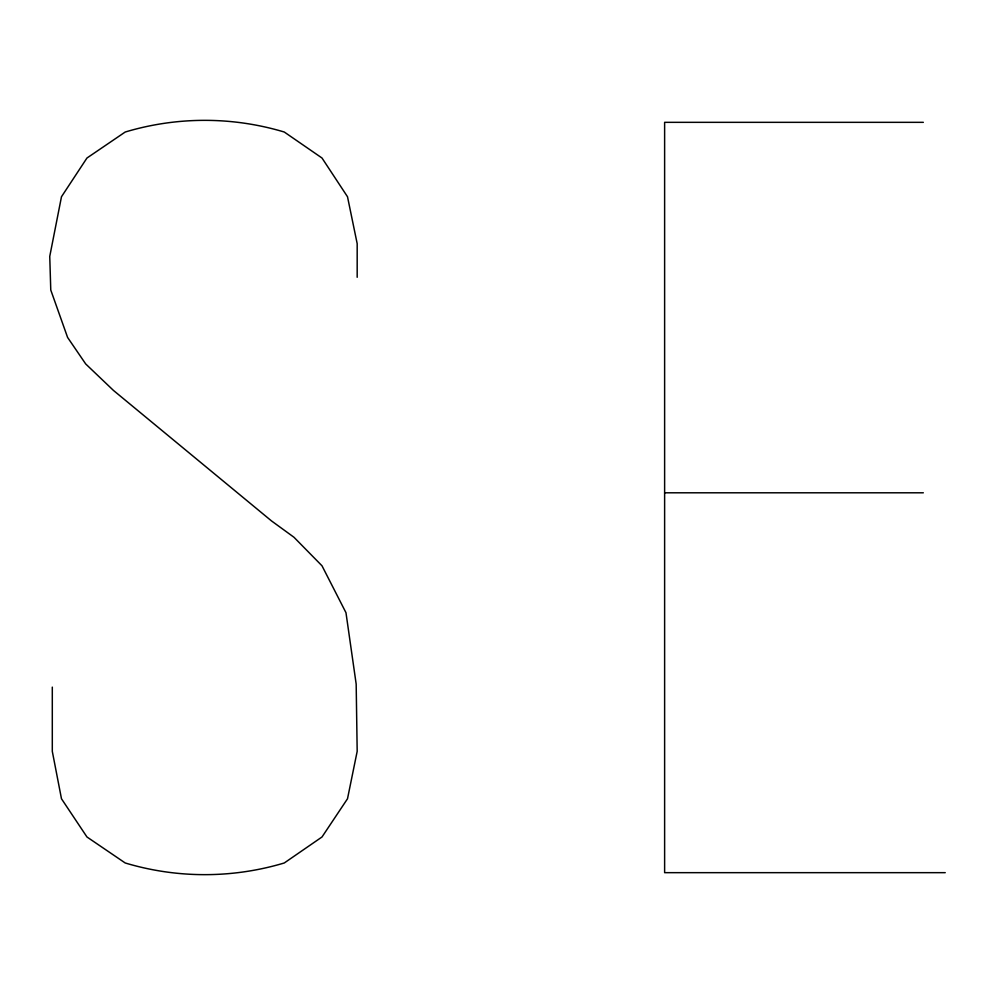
<?xml version="1.0" encoding="UTF-8"?>
<svg xmlns="http://www.w3.org/2000/svg" width="995" height="995" viewBox="0 0 995 995"><rect width="100%" height="100%" fill="white"/><g stroke="black" fill="none" stroke-linecap="round" stroke-linejoin="round"><path stroke-width="1.49" d="M923.335 122.335L664.623 122.335L664.623 872.665L945.25 872.665M664.623 492.799L923.335 492.799M357.18 277.294L357.18 243.651L347.504 196.749L322.007 158.018L284.272 132.024A276.697 276.697 0 0 0 125.208 132.024L86.963 158.018L61.479 196.749L49.75 256.399L50.77 290.03L67.598 337.442L85.694 363.946L113.48 390.45L271.535 520.945L293.973 537.263L322.007 565.807L345.974 612.696L356.173 684.062L357.18 751.349L347.504 798.761L322.007 836.982L284.272 862.976A276.697 276.697 0 0 1 125.208 862.976L86.963 836.982L61.479 798.761L52.3 751.349L52.3 687.122"/></g></svg>
